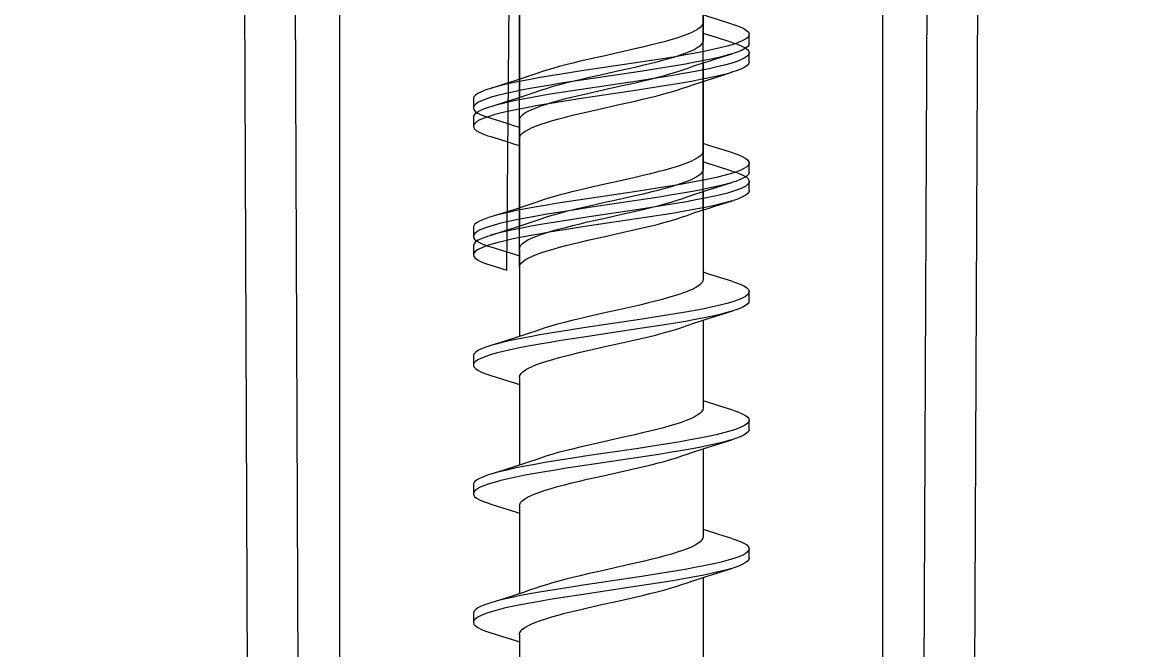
# Model space of a CAD drawing. Header units: millimetres. Extents: x -853320 to 19484, y -510814 to 9708.
# Drawn here: x 11178.44 to 11190.47, y 6750.63 to 6757.46 of the extents above; entities that cross this region are included whole.
import ezdxf
from ezdxf import colors
from ezdxf.entities.mleader import LeaderData, LeaderLine
from ezdxf.math import Vec2, Vec3

# ---------------------------------------------------------------- set-up
doc = ezdxf.new("R2010")
doc.units = ezdxf.units.MM
doc.layers.add('DS_ST_quote 1_50', color=7, linetype='Continuous')
for name, color, linetype, lineweight in [('F_ARREDI', 7, 'Continuous', 5), ('F_ELETTRICO', 22, 'Continuous', 5), ('F_ELETTRODOMESTICI', 40, 'Continuous', 5), ('F_PARETE_nuove', 5, 'Continuous', 5), ('F_TUBOLARE sez.40x40', 7, 'Continuous', 5)]:
    doc.layers.add(name, color=color, linetype=linetype, lineweight=lineweight)
doc.styles.add('ARIAL', font='arial.ttf')
doc.styles.add('DANZI-DIDASCALIE', font='Yu Gothic UI Light.ttf', dxfattribs={"height": 30})
doc.dimstyles.new('ISO-100', dxfattribs={"dimtxt": 100, "dimasz": 5, "dimexe": 0.25, "dimexo": 6, "dimgap": 6, "dimtad": 1, "dimtxsty": 'ARIAL', "dimblk": 'ARCHTICK', "dimcen": 2.5, "dimdle": 15, "dimse1": 1, "dimse2": 1, "dimclrd": 256, "dimclre": 256, "dimclrt": 256, "dimadec": 0, "dimazin": 0, "dimtfac": 1, "dimtmove": 0, "dimatfit": 3, "dimldrblk": 'ARCHTICK', "dimfxl": 1, "dimlwd": -1, "dimlwe": -1, "dimarcsym": 0})

# ---------------------------------------------------------------- blocks, each defined once
blk = doc.blocks.new('_Dot')
at = {"color": 0, "linetype": 'ByBlock', "lineweight": -2}
blk.add_line((-0.5, 0), (-1, 0), dxfattribs=at)
at = {"color": 0, "linetype": 'ByBlock', "const_width": 0.5}
blk.add_lwpolyline([(-0.25, 0, 1), (0.25, 0, 1)], format="xyb", close=True, dxfattribs=at)
blk = doc.blocks.new('SCATOLA INCASSO_1 P_sezione e pianta')
at = {"layer": 'F_ELETTRICO'}
for p, q in [((55461.486, -13680.195), (55437.364, -13680.087)), ((55461.477, -13680.747), (55437.364, -13680.639)), ((55462.472, -13681.173), (55437.364, -13681.173)), ((55449.951, -13682.628), (55449.851, -13682.628)), ((55450.151, -13682.628), (55450.051, -13682.628)), ((55450.13, -13682.72), (55450.149, -13682.77)), ((55451.351, -13682.628), (55451.251, -13682.628)), ((55451.551, -13682.628), (55451.451, -13682.628)), ((55452.751, -13682.628), (55452.651, -13682.628)), ((55452.704, -13682.669), (55452.723, -13682.704)), ((55452.723, -13682.704), (55452.742, -13682.749)), ((55452.751, -13682.628), (55452.765, -13682.631)), ((55452.804, -13682.669), (55452.823, -13682.704)), ((55454.151, -13682.628), (55454.051, -13682.628)), ((55455.551, -13682.628), (55455.451, -13682.628)), ((55455.523, -13682.705), (55455.542, -13682.751)), ((55449.941, -13682.748), (55449.96, -13682.803)), ((55450.119, -13682.992), (55450.06, -13682.803)), ((55450.319, -13682.992), (55450.264, -13682.816)), ((55451.332, -13682.725), (55451.351, -13682.775)), ((55451.519, -13682.992), (55451.464, -13682.816)), ((55451.54, -13682.744), (55451.559, -13682.799)), ((55451.719, -13682.992), (55451.659, -13682.799)), ((55452.742, -13682.749), (55452.761, -13682.805)), ((55452.919, -13682.992), (55452.861, -13682.805)), ((55453.942, -13682.805), (55453.894, -13682.959)), ((55454.132, -13682.726), (55454.151, -13682.777)), ((55454.319, -13682.992), (55454.264, -13682.816)), ((55455.339, -13682.816), (55455.294, -13682.959)), ((55455.719, -13682.992), (55455.661, -13682.806)), ((55451.762, -13683.128), (55442.717, -13683.128)), ((55448.962, -13683.128), (55449.917, -13683.128)), ((55450.162, -13683.128), (55451.117, -13683.128)), ((55450.362, -13683.128), (55451.317, -13683.128)), ((55451.562, -13683.128), (55452.517, -13683.128)), ((55452.962, -13683.128), (55453.917, -13683.128)), ((55454.362, -13683.128), (55455.317, -13683.128)), ((55455.762, -13683.128), (55456.717, -13683.128)), ((55450.113, -13683.546), (55450.151, -13683.79)), ((55450.213, -13683.546), (55450.251, -13683.79)), ((55451.711, -13683.537), (55451.749, -13683.78)), ((55451.811, -13683.537), (55451.849, -13683.78)), ((55452.913, -13683.549), (55452.951, -13683.793)), ((55453.013, -13683.549), (55453.051, -13683.793)), ((55455.714, -13683.552), (55455.752, -13683.796)), ((55455.814, -13683.552), (55455.852, -13683.796)), ((55450.32, -13683.595), (55450.359, -13683.842)), ((55450.42, -13683.595), (55450.459, -13683.842)), ((55451.522, -13683.607), (55451.56, -13683.854)), ((55451.622, -13683.607), (55451.66, -13683.854)), ((55454.323, -13683.61), (55454.361, -13683.858)), ((55454.423, -13683.61), (55454.461, -13683.858)), ((55450.151, -13683.79), (55450.246, -13684.426)), ((55450.251, -13683.79), (55450.346, -13684.426)), ((55451.749, -13683.78), (55451.844, -13684.417)), ((55451.849, -13683.78), (55451.944, -13684.417)), ((55452.951, -13683.793), (55453.046, -13684.43)), ((55453.051, -13683.793), (55453.146, -13684.43)), ((55455.752, -13683.796), (55455.847, -13684.433)), ((55455.852, -13683.796), (55455.947, -13684.433)), ((55450.359, -13683.842), (55450.454, -13684.478)), ((55450.416, -13684.041), (55450.377, -13683.868)), ((55450.459, -13683.842), (55450.554, -13684.478)), ((55451.56, -13683.854), (55451.637, -13684.365)), ((55451.66, -13683.854), (55451.737, -13684.365)), ((55451.816, -13684.041), (55451.777, -13683.868)), ((55454.21, -13683.871), (55454.248, -13684.041)), ((55454.361, -13683.858), (55454.437, -13684.368)), ((55454.461, -13683.858), (55454.537, -13684.368)), ((55455.609, -13683.867), (55455.648, -13684.041)), ((55450.087, -13684.214), (55450.125, -13684.384)), ((55450.287, -13684.214), (55450.325, -13684.384)), ((55450.693, -13684.385), (55450.655, -13684.214)), ((55451.487, -13684.214), (55451.526, -13684.387)), ((55451.686, -13684.213), (55451.724, -13684.381)), ((55452.093, -13684.383), (55452.054, -13684.214)), ((55452.887, -13684.215), (55452.926, -13684.388)), ((55453.293, -13684.383), (55453.254, -13684.214)), ((55454.694, -13684.389), (55454.655, -13684.215)), ((55456.094, -13684.388), (55456.055, -13684.215)), ((55451.637, -13684.365), (55451.675, -13684.613)), ((55451.737, -13684.365), (55451.775, -13684.613)), ((55454.437, -13684.368), (55454.475, -13684.617)), ((55454.537, -13684.368), (55454.575, -13684.617)), ((55450.246, -13684.426), (55450.284, -13684.672)), ((55450.346, -13684.426), (55450.384, -13684.672)), ((55450.454, -13684.478), (55450.492, -13684.721)), ((55450.554, -13684.478), (55450.592, -13684.721)), ((55451.844, -13684.417), (55451.883, -13684.663)), ((55451.944, -13684.417), (55451.983, -13684.663)), ((55453.046, -13684.43), (55453.085, -13684.675)), ((55453.146, -13684.43), (55453.185, -13684.675)), ((55455.847, -13684.433), (55455.885, -13684.678)), ((55455.947, -13684.433), (55455.985, -13684.678)), ((55452.385, -13685.128), (55443.34, -13685.128)), ((55449.385, -13685.128), (55450.34, -13685.128)), ((55449.585, -13685.128), (55450.54, -13685.128)), ((55450.785, -13685.128), (55451.74, -13685.128)), ((55450.985, -13685.128), (55451.94, -13685.128)), ((55452.185, -13685.128), (55453.14, -13685.128)), ((55453.148, -13685.152), (55453.194, -13685.296)), ((55453.585, -13685.128), (55454.54, -13685.128)), ((55454.548, -13685.152), (55454.594, -13685.296)), ((55454.985, -13685.128), (55455.94, -13685.128)), ((55455.948, -13685.152), (55455.994, -13685.296)), ((55456.385, -13685.128), (55457.34, -13685.128)), ((55450.386, -13685.27), (55450.439, -13685.44)), ((55450.586, -13685.27), (55450.639, -13685.44)), ((55451.786, -13685.27), (55451.839, -13685.44)), ((55451.986, -13685.27), (55452.039, -13685.44)), ((55453.194, -13685.296), (55453.239, -13685.44)), ((55454.594, -13685.296), (55454.639, -13685.44)), ((55455.994, -13685.296), (55456.039, -13685.44)), ((55450.744, -13685.458), (55450.763, -13685.512)), ((55451.946, -13685.464), (55451.965, -13685.517)), ((55454.747, -13685.466), (55454.766, -13685.519)), ((55450.556, -13685.491), (55450.575, -13685.54)), ((55452.154, -13685.487), (55452.173, -13685.536)), ((55453.356, -13685.493), (55453.375, -13685.541)), ((55456.156, -13685.494), (55456.176, -13685.542)), ((55450.551, -13685.628), (55450.651, -13685.628)), ((55450.751, -13685.628), (55450.851, -13685.628)), ((55451.951, -13685.628), (55452.051, -13685.628)), ((55452.151, -13685.628), (55452.251, -13685.628)), ((55453.351, -13685.628), (55453.451, -13685.628)), ((55454.751, -13685.628), (55454.851, -13685.628)), ((55456.151, -13685.628), (55456.251, -13685.628)), ((55468.094, -13687.082), (55437.364, -13687.082)), ((55437.364, -13687.617), (55468.094, -13687.489)), ((55437.364, -13688.169), (55468.094, -13688.041))]:
    blk.add_line(p, q, dxfattribs=at)
for points in [[(55449.739, -13682.816), (55449.751, -13682.778), (55449.77, -13682.727), (55449.789, -13682.687), (55449.808, -13682.656), (55449.827, -13682.637), (55449.846, -13682.628), (55449.851, -13682.628)], [(55449.851, -13682.628), (55449.865, -13682.631), (55449.884, -13682.644), (55449.903, -13682.668), (55449.922, -13682.703), (55449.941, -13682.748)], [(55449.939, -13682.816), (55449.958, -13682.756), (55449.978, -13682.709), (55449.997, -13682.673), (55450.016, -13682.647), (55450.035, -13682.632), (55450.051, -13682.628)], [(55449.951, -13682.628), (55449.965, -13682.631), (55449.984, -13682.644), (55450.003, -13682.668), (55450.022, -13682.703), (55450.041, -13682.748), (55450.06, -13682.803)], [(55450.051, -13682.628), (55450.054, -13682.628), (55450.073, -13682.635), (55450.092, -13682.652), (55450.111, -13682.681), (55450.13, -13682.72)], [(55450.151, -13682.628), (55450.154, -13682.628), (55450.173, -13682.635), (55450.192, -13682.652), (55450.211, -13682.681), (55450.23, -13682.72), (55450.249, -13682.77), (55450.264, -13682.816)], [(55451.141, -13682.807), (55451.16, -13682.751), (55451.179, -13682.705), (55451.199, -13682.67), (55451.218, -13682.645), (55451.237, -13682.631), (55451.251, -13682.628)], [(55451.251, -13682.628), (55451.256, -13682.628), (55451.275, -13682.636), (55451.294, -13682.655), (55451.313, -13682.685), (55451.332, -13682.725)], [(55451.339, -13682.816), (55451.349, -13682.783), (55451.368, -13682.731), (55451.387, -13682.689), (55451.406, -13682.658), (55451.425, -13682.638), (55451.444, -13682.628), (55451.451, -13682.628)], [(55451.351, -13682.628), (55451.356, -13682.628), (55451.375, -13682.636), (55451.394, -13682.655), (55451.413, -13682.685), (55451.432, -13682.725), (55451.451, -13682.775), (55451.464, -13682.816)], [(55451.451, -13682.628), (55451.463, -13682.63), (55451.483, -13682.642), (55451.502, -13682.666), (55451.521, -13682.7), (55451.54, -13682.744)], [(55451.551, -13682.628), (55451.563, -13682.63), (55451.583, -13682.642), (55451.602, -13682.666), (55451.621, -13682.7), (55451.64, -13682.744), (55451.659, -13682.799)], [(55452.539, -13682.816), (55452.551, -13682.777), (55452.57, -13682.726), (55452.589, -13682.686), (55452.608, -13682.656), (55452.627, -13682.636), (55452.646, -13682.628), (55452.651, -13682.628)], [(55452.651, -13682.628), (55452.665, -13682.631), (55452.684, -13682.644), (55452.704, -13682.669)], [(55452.765, -13682.631), (55452.784, -13682.644), (55452.804, -13682.669)], [(55452.823, -13682.704), (55452.842, -13682.749), (55452.861, -13682.805)], [(55453.942, -13682.805), (55453.961, -13682.75), (55453.98, -13682.704), (55453.999, -13682.669), (55454.018, -13682.644), (55454.037, -13682.631), (55454.051, -13682.628)], [(55454.051, -13682.628), (55454.056, -13682.628), (55454.075, -13682.636), (55454.094, -13682.656), (55454.113, -13682.685), (55454.132, -13682.726)], [(55454.151, -13682.628), (55454.156, -13682.628), (55454.175, -13682.636), (55454.194, -13682.656), (55454.213, -13682.685), (55454.232, -13682.726), (55454.251, -13682.777), (55454.264, -13682.816)], [(55455.339, -13682.816), (55455.352, -13682.775), (55455.371, -13682.725), (55455.39, -13682.685), (55455.409, -13682.655), (55455.428, -13682.636), (55455.447, -13682.628), (55455.451, -13682.628)], [(55455.451, -13682.628), (55455.466, -13682.631), (55455.485, -13682.645), (55455.504, -13682.67), (55455.523, -13682.705)], [(55455.551, -13682.628), (55455.566, -13682.631), (55455.585, -13682.645), (55455.604, -13682.67), (55455.623, -13682.705), (55455.642, -13682.751), (55455.661, -13682.806)], [(55449.739, -13682.816), (55449.686, -13682.985), (55449.66, -13683.066), (55449.64, -13683.128)], [(55449.939, -13682.816), (55449.886, -13682.985), (55449.86, -13683.066), (55449.84, -13683.128)], [(55449.96, -13682.803), (55449.979, -13682.868), (55449.998, -13682.942), (55450.017, -13683.025), (55450.036, -13683.116)], [(55450.064, -13682.816), (55450.079, -13682.868), (55450.098, -13682.942), (55450.117, -13683.025), (55450.136, -13683.116)], [(55450.149, -13682.77), (55450.168, -13682.829), (55450.187, -13682.898), (55450.206, -13682.975), (55450.225, -13683.062), (55450.244, -13683.156)], [(55450.264, -13682.816), (55450.268, -13682.829), (55450.287, -13682.898), (55450.306, -13682.975), (55450.325, -13683.062), (55450.344, -13683.156)], [(55451.141, -13682.807), (55451.086, -13682.985), (55451.06, -13683.066), (55451.04, -13683.128)], [(55451.339, -13682.816), (55451.286, -13682.985), (55451.26, -13683.066), (55451.24, -13683.128)], [(55451.351, -13682.775), (55451.37, -13682.835), (55451.389, -13682.905), (55451.408, -13682.984), (55451.427, -13683.071), (55451.446, -13683.166)], [(55451.464, -13682.816), (55451.47, -13682.835), (55451.489, -13682.905), (55451.508, -13682.984), (55451.527, -13683.071), (55451.546, -13683.166)], [(55451.559, -13682.799), (55451.578, -13682.863), (55451.597, -13682.936)], [(55451.664, -13682.816), (55451.678, -13682.863), (55451.697, -13682.936), (55451.716, -13683.019), (55451.735, -13683.109)], [(55452.539, -13682.816), (55452.486, -13682.985), (55452.46, -13683.066), (55452.44, -13683.128)], [(55452.761, -13682.805), (55452.78, -13682.87), (55452.799, -13682.944), (55452.818, -13683.028), (55452.837, -13683.119), (55452.856, -13683.217), (55452.875, -13683.322), (55452.894, -13683.433), (55452.913, -13683.549)], [(55452.864, -13682.816), (55452.88, -13682.87), (55452.899, -13682.944), (55452.918, -13683.028), (55452.937, -13683.119)], [(55454.151, -13682.777), (55454.17, -13682.837), (55454.189, -13682.907), (55454.209, -13682.986), (55454.228, -13683.073), (55454.247, -13683.168)], [(55454.264, -13682.816), (55454.27, -13682.837), (55454.289, -13682.907), (55454.309, -13682.986), (55454.328, -13683.073), (55454.347, -13683.168)], [(55455.542, -13682.751), (55455.561, -13682.806), (55455.58, -13682.872), (55455.599, -13682.947), (55455.618, -13683.03), (55455.637, -13683.121)], [(55455.664, -13682.816), (55455.68, -13682.872), (55455.699, -13682.947), (55455.718, -13683.03), (55455.737, -13683.121)], [(55451.597, -13682.936), (55451.616, -13683.019), (55451.635, -13683.109)], [(55453.894, -13682.959), (55453.848, -13683.103), (55453.84, -13683.128)], [(55455.294, -13682.959), (55455.248, -13683.103), (55455.24, -13683.128)], [(55450.24, -13683.359), (55450.221, -13683.303), (55450.195, -13683.229), (55450.17, -13683.152), (55450.145, -13683.073), (55450.119, -13682.992)], [(55450.442, -13683.365), (55450.421, -13683.303), (55450.395, -13683.229), (55450.37, -13683.152), (55450.345, -13683.073), (55450.319, -13682.992)], [(55451.64, -13683.359), (55451.621, -13683.303), (55451.595, -13683.229), (55451.57, -13683.152), (55451.545, -13683.073), (55451.519, -13682.992)], [(55451.842, -13683.366), (55451.821, -13683.303), (55451.795, -13683.229), (55451.77, -13683.152), (55451.745, -13683.073), (55451.719, -13682.992)], [(55453.021, -13683.303), (55452.995, -13683.229), (55452.97, -13683.152), (55452.945, -13683.073), (55452.919, -13682.992)], [(55454.44, -13683.359), (55454.421, -13683.303), (55454.395, -13683.229), (55454.37, -13683.152), (55454.345, -13683.073), (55454.319, -13682.992)], [(55455.84, -13683.359), (55455.821, -13683.303), (55455.795, -13683.229), (55455.77, -13683.152), (55455.745, -13683.073), (55455.719, -13682.992)], [(55449.717, -13683.128), (55449.736, -13683.131), (55449.755, -13683.142), (55449.775, -13683.161), (55449.794, -13683.186), (55449.813, -13683.219), (55449.833, -13683.258), (55449.852, -13683.305), (55449.871, -13683.357), (55449.891, -13683.416), (55449.911, -13683.482), (55449.931, -13683.553), (55449.951, -13683.628), (55449.97, -13683.706), (55449.99, -13683.788), (55450.01, -13683.871)], [(55449.917, -13683.128), (55449.939, -13683.133), (55449.959, -13683.146), (55449.979, -13683.166), (55449.999, -13683.194), (55450.018, -13683.228), (55450.037, -13683.269), (55450.056, -13683.316), (55450.075, -13683.369), (55450.095, -13683.428), (55450.114, -13683.492), (55450.133, -13683.561), (55450.152, -13683.634), (55450.171, -13683.71), (55450.191, -13683.79), (55450.21, -13683.872)], [(55450.036, -13683.116), (55450.055, -13683.214), (55450.074, -13683.319), (55450.094, -13683.43), (55450.113, -13683.546)], [(55450.136, -13683.116), (55450.155, -13683.214), (55450.174, -13683.319), (55450.194, -13683.43), (55450.213, -13683.546)], [(55450.244, -13683.156), (55450.263, -13683.257), (55450.282, -13683.364), (55450.301, -13683.477), (55450.32, -13683.595)], [(55450.344, -13683.156), (55450.363, -13683.257), (55450.382, -13683.364), (55450.401, -13683.477), (55450.42, -13683.595)], [(55451.117, -13683.128), (55451.135, -13683.131), (55451.154, -13683.141), (55451.173, -13683.159), (55451.192, -13683.184), (55451.211, -13683.215), (55451.23, -13683.254), (55451.25, -13683.299), (55451.269, -13683.351), (55451.289, -13683.409), (55451.308, -13683.474), (55451.329, -13683.544), (55451.349, -13683.62), (55451.369, -13683.7), (55451.389, -13683.783), (55451.409, -13683.869)], [(55451.317, -13683.128), (55451.337, -13683.132), (55451.356, -13683.143), (55451.376, -13683.162), (55451.395, -13683.187), (55451.414, -13683.22), (55451.433, -13683.259), (55451.452, -13683.305), (55451.471, -13683.356), (55451.49, -13683.413), (55451.509, -13683.477), (55451.529, -13683.546), (55451.549, -13683.621), (55451.569, -13683.7), (55451.589, -13683.783), (55451.609, -13683.868)], [(55451.446, -13683.166), (55451.465, -13683.267), (55451.484, -13683.376), (55451.503, -13683.489), (55451.522, -13683.607)], [(55451.546, -13683.166), (55451.565, -13683.267), (55451.584, -13683.376), (55451.603, -13683.489), (55451.622, -13683.607)], [(55451.635, -13683.109), (55451.654, -13683.207), (55451.673, -13683.311), (55451.692, -13683.422), (55451.711, -13683.537)], [(55451.735, -13683.109), (55451.754, -13683.207), (55451.773, -13683.311), (55451.792, -13683.422), (55451.811, -13683.537)], [(55452.517, -13683.128), (55452.535, -13683.131), (55452.553, -13683.141), (55452.571, -13683.157), (55452.589, -13683.178)], [(55452.589, -13683.178), (55452.607, -13683.207), (55452.625, -13683.242), (55452.643, -13683.283), (55452.661, -13683.33), (55452.68, -13683.382), (55452.698, -13683.44), (55452.717, -13683.504), (55452.736, -13683.573), (55452.755, -13683.647), (55452.775, -13683.723), (55452.794, -13683.802), (55452.812, -13683.883)], [(55452.937, -13683.119), (55452.956, -13683.217), (55452.975, -13683.322), (55452.994, -13683.433), (55453.013, -13683.549)], [(55453.917, -13683.128), (55453.939, -13683.132), (55453.959, -13683.145), (55453.979, -13683.165), (55453.998, -13683.193), (55454.017, -13683.227), (55454.036, -13683.267), (55454.056, -13683.314), (55454.075, -13683.367), (55454.094, -13683.426), (55454.113, -13683.49), (55454.133, -13683.559), (55454.152, -13683.632), (55454.171, -13683.709), (55454.19, -13683.789), (55454.21, -13683.871)], [(55454.247, -13683.168), (55454.266, -13683.27), (55454.285, -13683.378), (55454.304, -13683.492), (55454.323, -13683.61)], [(55454.347, -13683.168), (55454.366, -13683.27), (55454.385, -13683.378), (55454.404, -13683.492), (55454.423, -13683.61)], [(55455.317, -13683.128), (55455.336, -13683.131), (55455.355, -13683.142), (55455.374, -13683.16), (55455.393, -13683.185), (55455.412, -13683.217), (55455.432, -13683.256), (55455.451, -13683.301), (55455.47, -13683.352), (55455.489, -13683.41), (55455.509, -13683.474), (55455.528, -13683.544), (55455.548, -13683.619), (55455.568, -13683.698), (55455.589, -13683.782), (55455.609, -13683.867)], [(55455.637, -13683.121), (55455.656, -13683.22), (55455.675, -13683.325), (55455.695, -13683.436), (55455.714, -13683.552)], [(55455.737, -13683.121), (55455.756, -13683.22), (55455.775, -13683.325), (55455.795, -13683.436), (55455.814, -13683.552)], [(55453.18, -13683.884), (55453.162, -13683.803), (55453.143, -13683.724), (55453.124, -13683.648), (55453.105, -13683.575), (55453.086, -13683.506), (55453.067, -13683.442), (55453.048, -13683.383), (55453.021, -13683.303)], [(55450.377, -13683.868), (55450.357, -13683.783), (55450.337, -13683.701), (55450.317, -13683.623), (55450.298, -13683.549), (55450.278, -13683.48), (55450.259, -13683.416), (55450.24, -13683.359)], [(55450.577, -13683.87), (55450.558, -13683.787), (55450.538, -13683.706), (55450.519, -13683.629), (55450.5, -13683.556), (55450.48, -13683.487), (55450.461, -13683.424), (55450.442, -13683.365)], [(55451.777, -13683.868), (55451.757, -13683.782), (55451.737, -13683.699), (55451.717, -13683.62), (55451.697, -13683.545), (55451.677, -13683.475), (55451.657, -13683.411), (55451.64, -13683.359)], [(55451.977, -13683.87), (55451.958, -13683.787), (55451.938, -13683.706), (55451.919, -13683.628), (55451.9, -13683.555), (55451.88, -13683.487), (55451.861, -13683.424), (55451.842, -13683.366)], [(55454.577, -13683.871), (55454.558, -13683.788), (55454.539, -13683.707), (55454.519, -13683.629), (55454.499, -13683.554), (55454.479, -13683.483), (55454.46, -13683.418), (55454.44, -13683.359)], [(55455.977, -13683.87), (55455.958, -13683.788), (55455.939, -13683.707), (55455.919, -13683.63), (55455.9, -13683.556), (55455.88, -13683.486), (55455.861, -13683.422), (55455.84, -13683.359)], [(55450.01, -13683.871), (55450.048, -13684.042), (55450.087, -13684.214)], [(55450.21, -13683.872), (55450.248, -13684.042), (55450.287, -13684.214)], [(55450.655, -13684.214), (55450.616, -13684.041), (55450.577, -13683.87)], [(55451.409, -13683.869), (55451.448, -13684.041), (55451.487, -13684.214)], [(55451.609, -13683.868), (55451.648, -13684.041), (55451.686, -13684.213)], [(55452.054, -13684.214), (55452.016, -13684.041), (55451.977, -13683.87)], [(55452.812, -13683.883), (55452.849, -13684.046), (55452.887, -13684.215)], [(55453.254, -13684.214), (55453.217, -13684.046), (55453.18, -13683.884)], [(55454.655, -13684.215), (55454.616, -13684.042), (55454.577, -13683.871)], [(55456.055, -13684.215), (55456.016, -13684.041), (55455.977, -13683.87)], [(55450.493, -13684.385), (55450.455, -13684.215), (55450.416, -13684.041)], [(55451.893, -13684.385), (55451.855, -13684.214), (55451.816, -13684.041)], [(55454.248, -13684.041), (55454.286, -13684.214), (55454.325, -13684.385)], [(55455.648, -13684.041), (55455.687, -13684.214), (55455.725, -13684.384)], [(55450.125, -13684.384), (55450.144, -13684.466), (55450.163, -13684.546), (55450.183, -13684.622), (55450.202, -13684.695), (55450.221, -13684.764), (55450.24, -13684.828), (55450.259, -13684.887)], [(55450.325, -13684.384), (55450.345, -13684.468), (55450.364, -13684.549), (55450.384, -13684.627), (55450.404, -13684.702), (55450.424, -13684.773), (55450.443, -13684.838), (55450.463, -13684.897)], [(55450.785, -13685.128), (55450.766, -13685.124), (55450.746, -13685.112), (55450.727, -13685.093), (55450.707, -13685.067), (55450.688, -13685.033), (55450.668, -13684.993), (55450.649, -13684.946), (55450.629, -13684.893), (55450.61, -13684.834), (55450.59, -13684.769), (55450.571, -13684.699), (55450.551, -13684.626), (55450.532, -13684.548), (55450.513, -13684.468), (55450.493, -13684.385)], [(55450.985, -13685.128), (55450.964, -13685.123), (55450.944, -13685.111), (55450.924, -13685.09), (55450.905, -13685.063), (55450.885, -13685.029), (55450.866, -13684.988), (55450.847, -13684.942), (55450.828, -13684.889), (55450.809, -13684.831), (55450.79, -13684.768), (55450.771, -13684.7), (55450.752, -13684.627), (55450.732, -13684.55), (55450.713, -13684.469), (55450.693, -13684.385)], [(55451.526, -13684.387), (55451.546, -13684.472), (55451.566, -13684.556), (55451.586, -13684.636), (55451.606, -13684.711), (55451.626, -13684.782), (55451.646, -13684.847), (55451.663, -13684.897)], [(55451.724, -13684.381), (55451.743, -13684.463), (55451.762, -13684.542), (55451.781, -13684.618), (55451.801, -13684.691), (55451.82, -13684.76), (55451.839, -13684.825), (55451.858, -13684.884), (55451.884, -13684.96)], [(55452.185, -13685.128), (55452.166, -13685.124), (55452.147, -13685.113), (55452.127, -13685.094), (55452.108, -13685.068), (55452.089, -13685.035), (55452.069, -13684.995), (55452.05, -13684.949), (55452.03, -13684.896), (55452.011, -13684.837), (55451.991, -13684.772), (55451.971, -13684.701), (55451.952, -13684.626), (55451.932, -13684.548), (55451.913, -13684.468), (55451.893, -13684.385)], [(55452.385, -13685.128), (55452.38, -13685.128), (55452.361, -13685.122), (55452.341, -13685.108), (55452.322, -13685.087), (55452.302, -13685.06), (55452.283, -13685.025), (55452.264, -13684.984), (55452.245, -13684.936), (55452.226, -13684.883), (55452.207, -13684.825), (55452.188, -13684.761), (55452.169, -13684.693), (55452.15, -13684.621), (55452.131, -13684.545), (55452.112, -13684.465), (55452.093, -13684.383)], [(55452.926, -13684.388), (55452.946, -13684.474), (55452.966, -13684.557), (55452.986, -13684.637), (55453.007, -13684.713), (55453.027, -13684.784), (55453.047, -13684.848), (55453.063, -13684.897)], [(55453.585, -13685.128), (55453.583, -13685.128), (55453.563, -13685.123), (55453.543, -13685.11), (55453.523, -13685.089), (55453.504, -13685.062), (55453.485, -13685.028), (55453.466, -13684.987), (55453.446, -13684.94), (55453.427, -13684.887), (55453.408, -13684.828), (55453.389, -13684.764), (55453.37, -13684.695), (55453.35, -13684.622), (55453.331, -13684.545), (55453.312, -13684.466), (55453.293, -13684.383)], [(55454.325, -13684.385), (55454.345, -13684.469), (55454.365, -13684.551), (55454.384, -13684.629), (55454.404, -13684.705), (55454.424, -13684.776), (55454.444, -13684.841), (55454.463, -13684.897)], [(55454.985, -13685.128), (55454.967, -13685.124), (55454.948, -13685.114), (55454.929, -13685.096), (55454.91, -13685.071), (55454.89, -13685.039), (55454.871, -13685), (55454.852, -13684.955), (55454.833, -13684.904), (55454.814, -13684.846), (55454.794, -13684.782), (55454.774, -13684.712), (55454.754, -13684.637), (55454.734, -13684.557), (55454.714, -13684.474), (55454.694, -13684.389)], [(55455.725, -13684.384), (55455.744, -13684.467), (55455.764, -13684.547), (55455.783, -13684.624), (55455.803, -13684.698), (55455.822, -13684.768), (55455.842, -13684.833), (55455.863, -13684.897)], [(55456.385, -13685.128), (55456.368, -13685.125), (55456.347, -13685.113), (55456.327, -13685.094), (55456.308, -13685.068), (55456.288, -13685.034), (55456.269, -13684.994), (55456.25, -13684.948), (55456.231, -13684.897), (55456.212, -13684.84), (55456.193, -13684.776), (55456.173, -13684.707), (55456.153, -13684.633), (55456.134, -13684.555), (55456.114, -13684.472), (55456.094, -13684.388)], [(55451.675, -13684.613), (55451.694, -13684.733), (55451.713, -13684.848), (55451.732, -13684.958), (55451.751, -13685.061), (55451.77, -13685.158)], [(55451.775, -13684.613), (55451.794, -13684.733), (55451.813, -13684.848), (55451.832, -13684.958), (55451.851, -13685.061)], [(55454.475, -13684.617), (55454.494, -13684.736), (55454.513, -13684.851), (55454.532, -13684.96), (55454.551, -13685.064), (55454.571, -13685.161)], [(55454.575, -13684.617), (55454.594, -13684.736), (55454.613, -13684.851), (55454.632, -13684.96), (55454.651, -13685.064)], [(55450.284, -13684.672), (55450.303, -13684.789), (55450.322, -13684.902), (55450.341, -13685.009), (55450.36, -13685.109)], [(55450.384, -13684.672), (55450.403, -13684.789), (55450.422, -13684.902), (55450.441, -13685.009), (55450.46, -13685.109)], [(55450.492, -13684.721), (55450.511, -13684.836), (55450.53, -13684.947), (55450.549, -13685.051), (55450.568, -13685.149)], [(55450.592, -13684.721), (55450.611, -13684.836), (55450.63, -13684.947), (55450.649, -13685.051), (55450.668, -13685.149)], [(55451.883, -13684.663), (55451.902, -13684.781), (55451.921, -13684.894), (55451.94, -13685.001), (55451.959, -13685.102)], [(55451.983, -13684.663), (55452.002, -13684.781), (55452.021, -13684.894), (55452.04, -13685.001), (55452.059, -13685.102)], [(55453.085, -13684.675), (55453.104, -13684.792), (55453.123, -13684.905), (55453.142, -13685.012), (55453.161, -13685.112), (55453.18, -13685.205), (55453.199, -13685.29), (55453.218, -13685.367), (55453.239, -13685.44)], [(55453.185, -13684.675), (55453.204, -13684.792), (55453.223, -13684.905), (55453.242, -13685.012), (55453.261, -13685.112)], [(55455.885, -13684.678), (55455.904, -13684.795), (55455.923, -13684.908), (55455.942, -13685.014), (55455.961, -13685.114)], [(55455.985, -13684.678), (55456.004, -13684.795), (55456.023, -13684.908), (55456.042, -13685.014), (55456.061, -13685.114)], [(55450.259, -13684.887), (55450.284, -13684.96), (55450.309, -13685.034), (55450.335, -13685.111), (55450.36, -13685.189), (55450.386, -13685.27)], [(55450.463, -13684.897), (55450.484, -13684.96), (55450.509, -13685.034), (55450.535, -13685.111), (55450.56, -13685.189), (55450.586, -13685.27)], [(55451.663, -13684.897), (55451.684, -13684.96), (55451.709, -13685.034), (55451.735, -13685.111), (55451.76, -13685.189), (55451.786, -13685.27)], [(55451.884, -13684.96), (55451.909, -13685.034), (55451.935, -13685.111), (55451.96, -13685.189), (55451.986, -13685.27)], [(55453.063, -13684.897), (55453.081, -13684.95), (55453.103, -13685.016), (55453.126, -13685.083), (55453.148, -13685.152)], [(55454.463, -13684.897), (55454.481, -13684.95), (55454.503, -13685.016), (55454.526, -13685.083), (55454.548, -13685.152)], [(55455.863, -13684.897), (55455.881, -13684.95), (55455.903, -13685.016), (55455.926, -13685.083), (55455.948, -13685.152)], [(55450.36, -13685.109), (55450.379, -13685.203), (55450.398, -13685.288), (55450.417, -13685.365), (55450.436, -13685.433), (55450.439, -13685.44)], [(55450.46, -13685.109), (55450.479, -13685.203), (55450.498, -13685.288), (55450.517, -13685.365), (55450.536, -13685.433), (55450.556, -13685.491)], [(55451.851, -13685.061), (55451.87, -13685.158), (55451.889, -13685.247), (55451.908, -13685.329)], [(55451.959, -13685.102), (55451.978, -13685.196), (55451.997, -13685.282), (55452.016, -13685.359), (55452.035, -13685.428), (55452.039, -13685.44)], [(55452.059, -13685.102), (55452.078, -13685.196), (55452.097, -13685.282), (55452.116, -13685.359), (55452.135, -13685.428), (55452.154, -13685.487)], [(55453.261, -13685.112), (55453.28, -13685.205), (55453.299, -13685.29), (55453.318, -13685.367), (55453.337, -13685.435), (55453.356, -13685.493)], [(55454.651, -13685.064), (55454.671, -13685.161), (55454.69, -13685.25), (55454.709, -13685.331), (55454.728, -13685.403), (55454.747, -13685.466)], [(55455.961, -13685.114), (55455.98, -13685.207), (55455.999, -13685.292), (55456.018, -13685.369), (55456.039, -13685.44)], [(55456.061, -13685.114), (55456.08, -13685.207), (55456.099, -13685.292), (55456.118, -13685.369), (55456.137, -13685.436), (55456.156, -13685.494)], [(55452.364, -13685.44), (55452.419, -13685.263), (55442.815, -13685.182), (55442.462, -13685.128)], [(55450.568, -13685.149), (55450.587, -13685.239), (55450.606, -13685.321), (55450.625, -13685.394), (55450.639, -13685.44)], [(55450.668, -13685.149), (55450.687, -13685.239), (55450.706, -13685.321)], [(55450.764, -13685.44), (55450.819, -13685.263), (55450.845, -13685.182), (55450.862, -13685.128)], [(55450.964, -13685.44), (55451.019, -13685.263), (55451.045, -13685.182), (55451.062, -13685.128)], [(55451.77, -13685.158), (55451.789, -13685.247), (55451.808, -13685.329), (55451.827, -13685.401), (55451.839, -13685.44)], [(55452.164, -13685.44), (55452.219, -13685.263), (55452.245, -13685.182), (55452.262, -13685.128)], [(55453.564, -13685.44), (55453.619, -13685.263), (55453.645, -13685.182), (55453.662, -13685.128)], [(55454.571, -13685.161), (55454.59, -13685.25), (55454.609, -13685.331), (55454.628, -13685.403), (55454.639, -13685.44)], [(55454.964, -13685.44), (55455.019, -13685.263), (55455.045, -13685.182), (55455.062, -13685.128)], [(55456.364, -13685.44), (55456.419, -13685.263), (55456.445, -13685.182), (55456.462, -13685.128)], [(55450.706, -13685.321), (55450.725, -13685.394), (55450.744, -13685.458)], [(55451.908, -13685.329), (55451.927, -13685.401), (55451.946, -13685.464)], [(55450.439, -13685.44), (55450.456, -13685.491), (55450.475, -13685.54), (55450.494, -13685.578), (55450.513, -13685.605), (55450.532, -13685.622), (55450.551, -13685.628)], [(55450.639, -13685.44), (55450.644, -13685.458), (55450.663, -13685.512), (55450.682, -13685.557), (55450.701, -13685.59), (55450.72, -13685.613), (55450.74, -13685.626), (55450.751, -13685.628)], [(55450.651, -13685.628), (55450.67, -13685.623), (55450.689, -13685.607), (55450.708, -13685.58), (55450.727, -13685.542), (55450.746, -13685.494), (55450.764, -13685.44)], [(55450.851, -13685.628), (55450.859, -13685.627), (55450.878, -13685.617), (55450.897, -13685.597), (55450.916, -13685.565), (55450.935, -13685.524), (55450.954, -13685.472), (55450.964, -13685.44)], [(55451.839, -13685.44), (55451.846, -13685.464), (55451.865, -13685.517), (55451.884, -13685.561), (55451.903, -13685.593), (55451.922, -13685.615), (55451.941, -13685.626), (55451.951, -13685.628)], [(55452.039, -13685.44), (55452.054, -13685.487), (55452.073, -13685.536), (55452.092, -13685.575), (55452.111, -13685.604), (55452.13, -13685.621), (55452.149, -13685.628), (55452.151, -13685.628)], [(55452.051, -13685.628), (55452.061, -13685.626), (55452.08, -13685.616), (55452.099, -13685.594), (55452.118, -13685.562), (55452.137, -13685.519), (55452.156, -13685.466), (55452.164, -13685.44)], [(55452.251, -13685.628), (55452.268, -13685.623), (55452.287, -13685.608), (55452.306, -13685.582), (55452.326, -13685.545), (55452.345, -13685.498), (55452.364, -13685.44)], [(55453.239, -13685.44), (55453.256, -13685.493), (55453.275, -13685.541), (55453.294, -13685.579), (55453.313, -13685.606), (55453.332, -13685.622), (55453.351, -13685.628)], [(55453.451, -13685.628), (55453.47, -13685.622), (55453.489, -13685.606), (55453.508, -13685.579), (55453.527, -13685.541), (55453.547, -13685.493), (55453.564, -13685.44)], [(55454.639, -13685.44), (55454.647, -13685.466), (55454.666, -13685.519), (55454.685, -13685.561), (55454.704, -13685.594), (55454.723, -13685.616), (55454.742, -13685.626), (55454.751, -13685.628)], [(55454.851, -13685.628), (55454.861, -13685.626), (55454.88, -13685.615), (55454.899, -13685.593), (55454.918, -13685.561), (55454.937, -13685.518), (55454.956, -13685.464), (55454.964, -13685.44)], [(55456.039, -13685.44), (55456.056, -13685.494), (55456.076, -13685.542), (55456.095, -13685.579), (55456.114, -13685.606), (55456.133, -13685.623), (55456.151, -13685.628)], [(55456.251, -13685.628), (55456.271, -13685.622), (55456.29, -13685.605), (55456.309, -13685.578), (55456.328, -13685.54), (55456.347, -13685.492), (55456.364, -13685.44)], [(55450.575, -13685.54), (55450.594, -13685.578), (55450.613, -13685.605), (55450.632, -13685.622), (55450.651, -13685.628)], [(55450.763, -13685.512), (55450.782, -13685.557), (55450.801, -13685.59), (55450.82, -13685.613), (55450.84, -13685.626), (55450.851, -13685.628)], [(55451.965, -13685.517), (55451.984, -13685.561), (55452.003, -13685.593), (55452.022, -13685.615), (55452.041, -13685.626), (55452.051, -13685.628)], [(55452.173, -13685.536), (55452.192, -13685.575), (55452.211, -13685.604), (55452.23, -13685.621), (55452.249, -13685.628), (55452.251, -13685.628)], [(55453.375, -13685.541), (55453.394, -13685.579), (55453.413, -13685.606), (55453.432, -13685.622), (55453.451, -13685.628)], [(55454.766, -13685.519), (55454.785, -13685.561), (55454.804, -13685.594), (55454.823, -13685.616), (55454.842, -13685.626), (55454.851, -13685.628)], [(55456.176, -13685.542), (55456.195, -13685.579), (55456.214, -13685.606), (55456.233, -13685.623), (55456.251, -13685.628)]]:
    blk.add_lwpolyline(points, dxfattribs=at)
blk = doc.blocks.new('PARETI NUOVE_slider grande_cucina_rev.01_pianta')
at = {"layer": 'F_TUBOLARE sez.40x40', "true_color": 0x636466}
h = blk.add_hatch(color=251, dxfattribs=at)
h.dxf.hatch_style = 1
h.paths.add_polyline_path([(24513.616, 21854.66), (24513.616, 21814.66), (25188.616, 21814.66), (25188.616, 21854.66)])
h.paths.add_polyline_path([(24513.616, 21853.16), (24513.616, 21816.16), (25188.616, 21816.16), (25188.616, 21853.16)], flags=17)
at = {"layer": 'Defpoints', "rotation": 270}
blk.add_blockref('SCATOLA INCASSO_1 P_sezione e pianta', (38762.744, 77296.024), dxfattribs=at)
blk = doc.blocks.new('_ArchTick')
at = {"color": 0, "linetype": 'ByBlock', "const_width": 0.15}
blk.add_lwpolyline([(-0.5, -0.5), (0.5, 0.5)], dxfattribs=at)
blk = doc.blocks.new('*D146')
at = {"layer": 'Defpoints', "color": 0, "transparency": 16777216}
for p in [(5588.556, 7348.815), (19268.524, 2810.66), (19483.824, 2810.66)]:
    blk.add_point(p, dxfattribs=at)
at = {"layer": 'DS_ST_quote 1_50', "transparency": 16777216}
blk.add_line((19268.524, 7363.815), (19268.524, 2795.66), dxfattribs=at)
at = {"layer": 'DS_ST_quote 1_50', "transparency": 16777216, "xscale": 5, "yscale": 5, "zscale": 5}
for p, rotation in [((19268.524, 7348.815), 90), ((19268.524, 2810.66), 270)]:
    blk.add_blockref('_ArchTick', p, dxfattribs=dict(at, rotation=rotation))
at = {"layer": 'DS_ST_quote 1_50', "transparency": 16777216, "insert": (19202.429, 5079.737), "char_height": 100, "attachment_point": 5, "rotation": 90, "style": 'ARIAL'}
blk.add_mtext('4538,15', dxfattribs=at)
blk = doc.blocks.new('BAGNO-LAVANDERIA_pianta_sol.B')
at = {"layer": 'F_ELETTRODOMESTICI', "color": 5, "ltscale": 5}
ml = blk.add_multileader_mtext('Standard', dxfattribs=at)
ml.set_content('{\\fYu Gothic UI Light|b0|i0|c128|p34;BASAMENTO c/cassetto} ditta MIELE art.WTS 610', color=5, style='DANZI-DIDASCALIE')
ml.set_leader_properties(color=256, linetype='ByLayer', lineweight=-1)
ml.set_arrow_properties(name='DOT')
ml.build(insert=Vec2(0, 0))
ml.multileader.update_dxf_attribs({"arrow_head_size": 5, "scale": 5})
ctx = ml.context
ctx.base_point, ctx.scale, ctx.char_height, ctx.arrow_head_size, ctx.landing_gap_size, ctx.plane_origin, ctx.plane_x_axis, ctx.plane_y_axis = Vec3(865728.962, 518190.635), 5, 25, 5, 10, Vec3(865691.994, 518253.274), Vec3(0, -1), Vec3(1, 0)
notes = []
notes.append((ctx, [(0, (0, 0, 0), (0, 0), (1, 0), 1, [])]))
ctx.mtext.insert, ctx.mtext.text_direction, ctx.mtext.rotation, ctx.mtext.width, ctx.mtext.flow_direction = Vec3(865741.68, 518180.635), Vec3(0, -1), 4.712389, 471.57428, 5
ml = blk.add_multileader_mtext('Standard', dxfattribs=at)
ml.set_content('{\\fYu Gothic UI Light|b0|i0|c128|p34;LAVASCIUGA} ditta MIELE art.WTD165 WPM 8/5kg', color=5, style='DANZI-DIDASCALIE')
ml.set_leader_properties(color=256, linetype='ByLayer', lineweight=-1)
ml.set_arrow_properties(name='DOT')
ml.build(insert=Vec2(0, 0))
ml.multileader.update_dxf_attribs({"arrow_head_size": 5, "scale": 5})
ctx = ml.context
ctx.base_point, ctx.scale, ctx.char_height, ctx.arrow_head_size, ctx.landing_gap_size, ctx.plane_origin, ctx.plane_x_axis, ctx.plane_y_axis = Vec3(865852.825, 518185.277), 5, 25, 5, 10, Vec3(865819.832, 518247.915), Vec3(0, -1), Vec3(1, 0)
notes.append((ctx, [(0, (0, 0, 0), (0, 0), (1, 0), 1, [])]))
ctx.mtext.insert, ctx.mtext.text_direction, ctx.mtext.rotation, ctx.mtext.width, ctx.mtext.flow_direction = Vec3(865869.518, 518175.277), Vec3(0, -1), 4.712389, 377.01669, 5
for ctx, leaders in notes:
    for number, flags, end, landing, length, lines in leaders:
        leader = LeaderData()
        leader.index, (leader.has_last_leader_line, leader.has_dogleg_vector, leader.attachment_direction) = number, flags
        leader.last_leader_point, leader.dogleg_vector, leader.dogleg_length = Vec3(end), Vec3(landing), length
        for number, points, colour, breaks in lines:
            line = LeaderLine()
            line.index, line.vertices, line.color, line.breaks = number, Vec3.list(points), colors.encode_raw_color(colour), breaks
            leader.lines.append(line)
        ctx.leaders.append(leader)

msp = doc.modelspace()

# ---------------------------------------------------------------- block references
at = {"layer": 'F_ARREDI', "color": 2, "lineweight": 5}
msp.add_blockref('BAGNO-LAVANDERIA_pianta_sol.B', (-853319.899, -510814.178), dxfattribs=at)
at = {"layer": 'F_PARETE_nuove'}
msp.add_blockref('PARETI NUOVE_slider grande_cucina_rev.01_pianta', (-13893.766, -15088.845), dxfattribs=at)

# ---------------------------------------------------------------- dimensions: what is measured, and where the dimension line sits
at = {"layer": 'DS_ST_quote 1_50', "color": 4}
dim = msp.add_linear_dim(base=(19268.5243, 2810.6601), p1=(5588.556, 7348.8148), p2=(19483.824, 2810.6601), angle=90, dimstyle='ISO-100', dxfattribs=at)
dim.commit()
dim.dimension.update_dxf_attribs({"geometry": '*D146', "text_midpoint": (19202.4288, 5079.7375)})

doc.saveas('drawing.dxf')
